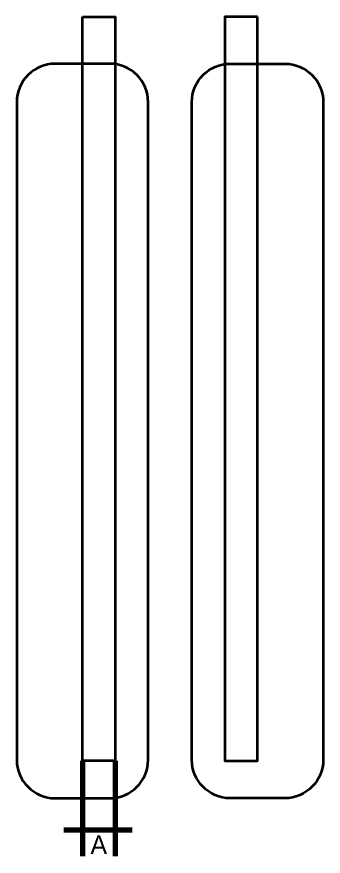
# Model space of a CAD drawing. Header units: inches. Extents: x 47 to 194, y 46 to 190.
# Drawn here: x 144.5 to 193.9, y 55 to 190.3 of the extents above; entities that cross this region are included whole.
import ezdxf

# ---------------------------------------------------------------- set-up
doc = ezdxf.new("R2010")
doc.units = ezdxf.units.IN
doc.header["$MEASUREMENT"] = 0
for name, color, linetype in [('incisione', 7, 'Continuous'), ('Predefinito', 7, 'Continuous'), ('taglio', 7, 'Continuous')]:
    doc.layers.add(name, color=color, linetype=linetype)

msp = doc.modelspace()

# ---------------------------------------------------------------- linework, layer by layer
at = {"layer": 'incisione', "color": 7, "lineweight": 35}
for points in [[(155.05, 190.32), (160.34, 190.32), (160.34, 70.38), (155.05, 70.38), (155.05, 190.32)], [(183.27, 190.32), (177.98, 190.32), (177.98, 70.38), (183.27, 70.38), (183.27, 190.32)]]:
    msp.add_lwpolyline(points, dxfattribs=at)
at = {"layer": 'Predefinito', "color": 30, "lineweight": 100}
for points in [[(155.05, 70.38), (155.05, 55.03)], [(160.34, 70.38), (160.34, 55.03)], [(163.04, 59.21), (152.05, 59.21)]]:
    msp.add_lwpolyline(points, dxfattribs=at)
at = {"layer": 'taglio', "color": 7, "lineweight": 35}
for points in [[(159.46, 64.38), (159.46, 64.38), (150.64, 64.38), (150.64, 64.38), (147.23, 64.38), (144.46, 67.15), (144.46, 70.56), (144.46, 70.56), (144.46, 176.58), (144.46, 176.58), (144.46, 179.99), (147.23, 182.75), (150.64, 182.75), (150.64, 182.75), (159.46, 182.75), (159.46, 182.75), (162.87, 182.75), (165.63, 179.99), (165.63, 176.58), (165.63, 176.58), (165.63, 70.56), (165.63, 70.56), (165.63, 67.15), (162.87, 64.38), (159.46, 64.38)], [(178.86, 64.38), (178.86, 64.38), (187.68, 64.38), (187.68, 64.38), (191.09, 64.38), (193.85, 67.15), (193.85, 70.56), (193.85, 70.56), (193.85, 176.58), (193.85, 176.58), (193.85, 179.99), (191.09, 182.75), (187.68, 182.75), (187.68, 182.75), (178.86, 182.75), (178.86, 182.75), (175.45, 182.75), (172.68, 179.99), (172.68, 176.58), (172.68, 176.58), (172.68, 70.56), (172.68, 70.56), (172.68, 67.15), (175.45, 64.38), (178.86, 64.38)]]:
    msp.add_open_spline(points, degree=3, knots=[0, 0, 0, 0, 1, 1, 1, 2, 2, 2, 3, 3, 3, 4, 4, 4, 5, 5, 5, 6, 6, 6, 7, 7, 7, 8, 8, 8, 8], dxfattribs=at)

# ---------------------------------------------------------------- texts
at = {"layer": 'Predefinito', "color": 7, "insert": (156.34, 55.38), "char_height": 2.9972, "attachment_point": 7}
msp.add_mtext('\\fMyriad Pro|b0|i0|c0|p34;\\W1;A', dxfattribs=at)

doc.saveas('drawing.dxf')
